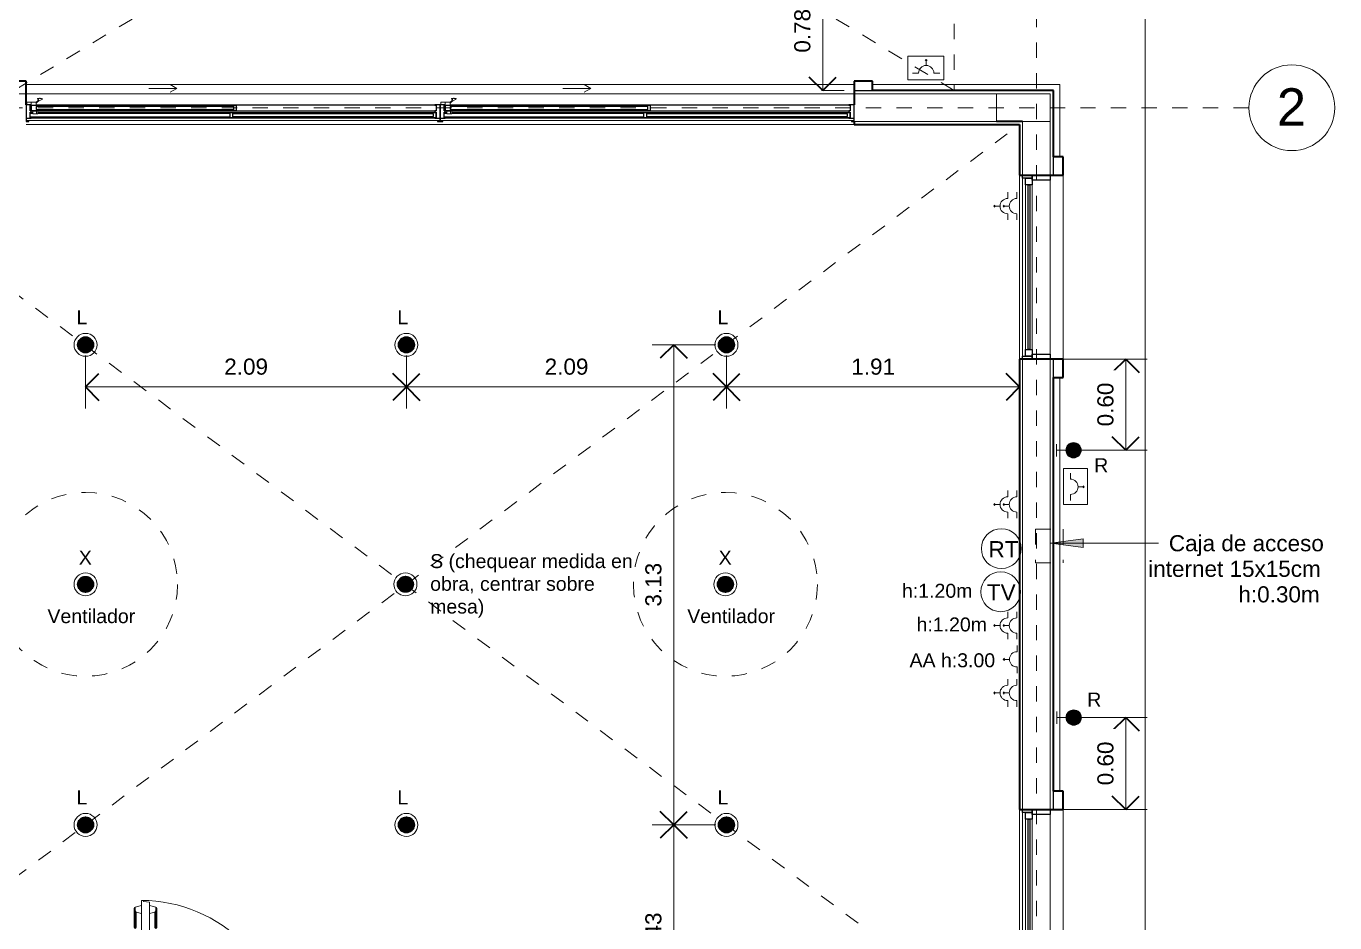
# Model space of a CAD drawing. Header units: metres. Extents: x -1.5 to 31.4, y -9.2 to 10.9.
# Drawn here: x 7.61 to 16.14, y -0.77 to 5.08 of the extents above; entities that cross this region are included whole.
import ezdxf

# ---------------------------------------------------------------- set-up
doc = ezdxf.new("R2010")
doc.units = ezdxf.units.M
doc.linetypes.add('Línea de rejilla', pattern=[0.022225, 0.0127, -0.003175, 0.003175, -0.003175])
doc.linetypes.add('Trazo', pattern=[0.0023, 0.0015, -0.0008])
for name, color, linetype, lineweight in [('A-ANNO-DIMS', 7, 'Continuous', 9), ('A-ANNO-DIMS-70', 7, 'Continuous', 9), ('A-DETL-GENF', 7, 'Continuous', 18), ('A-DETL-MEDM', 7, 'Continuous', 35), ('A-DETL-THIN', 7, 'Continuous', 18), ('A-DOOR', 7, 'Continuous', 18), ('A-DOOR-FRAM', 7, 'Continuous', 25), ('A-FLOR', 7, 'Continuous', 18), ('A-GLAZ', 7, 'Continuous', 18), ('A-WALL', 7, 'Continuous', 18), ('G-ANNO-TEXT', 7, 'Continuous', 9), ('S-COLS', 7, 'Continuous', 18), ('S-GRID', 7, 'Continuous', 9), ('S-GRID-IDEN', 7, 'Continuous', 9)]:
    doc.layers.add(name, color=color, linetype=linetype, lineweight=lineweight)
doc.layers.add('A-DETL-HDLN', color=94, linetype='Trazo', lineweight=18, true_color=0x00a600)
doc.styles.add('Arial', font='arial.ttf', dxfattribs={"height": 0.245})
doc.styles.add('Arial_1', font='arial.ttf', dxfattribs={"height": 0.105})
doc.styles.add('Arial_2', font='arial.ttf', dxfattribs={"height": 0.091})
doc.dimstyles.new('Diagonal_-_Arial_1_5_mm', dxfattribs={"dimscale": 0.3048, "dimtxt": 0.107127, "dimasz": 0.287073, "dimexe": 0.459318, "dimexo": 0.229659, "dimgap": 0.160761, "dimtad": 1, "dimrnd": 0.01, "dimzin": 0, "dimdsep": 46, "dimtxsty": 'Arial_1', "dimblk1": 'OPEN30', "dimblk2": 'OPEN30', "dimsah": 1, "dimcen": 0.09, "dimaunit": 1, "dimadec": 4, "dimazin": 0, "dimtfac": 1, "dimtdec": 4, "dimtix": 1, "dimtmove": 0, "dimatfit": 3, "dimfxl": 1, "dimtvp": 1, "dimtfill": 1, "dimtolj": 1, "dimtzin": 0, "dimarcsym": 2})

# ---------------------------------------------------------------- blocks, each defined once
blk = doc.blocks.new('PUERTA PVC BLANCA - A100cm X H230cm-2851958-ARQ_ELEC_PB')
at = {"layer": 'A-DETL-GENF', "color": 253, "true_color": 0xaaaaaa}
for p, q in [((-0.49, 0.002), (-0.448, 0.002)), ((-0.49, -0.09), (-0.49, 0.002)), ((-0.448, 0.002), (-0.448, -0.0485)), ((-0.448, 0.002), (0.448, 0.002)), ((0.448, 0.002), (0.49, 0.002)), ((0.448, -0.0485), (0.448, 0.002)), ((0.49, 0.002), (0.49, -0.09)), ((-0.46, -0.0485), (-0.46, -0.09)), ((-0.448, -0.0485), (-0.46, -0.0485)), ((0.46, -0.0485), (0.448, -0.0485)), ((0.46, -0.09), (0.46, -0.0485)), ((-0.46, -0.09), (-0.49, -0.09)), ((0.46, -0.09), (-0.46, -0.09)), ((0.4212, -0.1275), (0.4596, -0.1248)), ((0.4212, -1.0371), (0.4212, -0.1275)), ((0.4596, -0.1248), (0.4596, -0.1168)), ((0.4596, -0.1168), (0.4722, -0.1168)), ((0.49, -0.09), (0.46, -0.09)), ((0.4614, -0.1168), (0.4614, -0.1091)), ((0.4645, -0.1168), (0.4614, -0.1168)), ((0.4625, -0.1068), (0.4702, -0.1004)), ((0.4673, -0.1068), (0.4645, -0.1092)), ((0.4645, -0.1092), (0.4645, -0.1168)), ((0.4679, -0.09), (0.4719, -0.09)), ((0.475, -0.0985), (0.4679, -0.09)), ((0.4719, -0.09), (0.4814, -0.1014)), ((0.4722, -0.1168), (0.4722, -1.0478)), ((0.3732, -0.9971), (0.3732, -0.8708)), ((0.3792, -0.8648), (0.3792, -1.0043)), ((0.3852, -0.8708), (0.3852, -0.9719)), ((0.5082, -0.9719), (0.5082, -0.8708)), ((0.5142, -0.8648), (0.5142, -1.0043)), ((0.5202, -0.8708), (0.5202, -0.9971)), ((0.3852, -0.9719), (0.3792, -0.9789)), ((0.4212, -1.0138), (0.3792, -1.0043)), ((0.3852, -0.9719), (0.4212, -0.9632)), ((0.4212, -0.9632), (0.4212, -1.0138)), ((0.4722, -1.0138), (0.4722, -0.9632)), ((0.4722, -0.9632), (0.5082, -0.9719)), ((0.5142, -1.0043), (0.4722, -1.0138)), ((0.5082, -0.9719), (0.5142, -0.9789)), ((0.4596, -1.0398), (0.4212, -1.0371)), ((0.4596, -1.0478), (0.4596, -1.0398)), ((0.4722, -1.0478), (0.4596, -1.0478))]:
    blk.add_line(p, q, dxfattribs=at)
for centre, radius, start, end in [((0.4753, -0.1065), 0.9413, 178.99562, 269.81131), ((0.4644, -0.1091), 0.003, 129.99913, 180), ((0.4753, -0.1065), 0.008, 92.18456, 39.95505), ((0.4753, -0.1065), 0.008, 182.18456, 129.99913), ((0.3792, -0.8708), 0.006, 360, 180), ((0.5142, -0.8708), 0.006, 0, 180), ((0.3809, -0.9968), 0.0077, 182.04981, 257.25471), ((0.5125, -0.9968), 0.0077, 282.74529, 357.95019)]:
    blk.add_arc(centre, radius, start, end, dxfattribs=at)
at = {"layer": 'A-DOOR', "color": 253, "lineweight": 25, "true_color": 0xaaaaaa}
for p, q in [((-0.5, -0.09), (-0.5, 0.09)), ((-0.5, 0.09), (-0.49, 0.09)), ((-0.49, 0.09), (-0.49, 0.002)), ((0.49, 0.09), (0.5, 0.09)), ((0.49, 0.002), (0.49, 0.09)), ((0.5, 0.09), (0.5, -0.09)), ((-0.49, -0.09), (-0.5, -0.09)), ((0.5, -0.09), (0.49, -0.09))]:
    blk.add_line(p, q, dxfattribs=at)
blk = doc.blocks.new('VENTANA PAÑO FIJO - A120cm X H160cm-2766793-ARQ_ELEC_PB')
at = {"layer": 'A-GLAZ', "color": 253, "lineweight": 25, "true_color": 0xaaaaaa}
for p, q in [((-0.6, 0.077), (-0.568, 0.077)), ((-0.568, 0.077), (-0.568, -0.04)), ((0.568, 0.077), (0.6, 0.077)), ((0.568, -0.04), (0.568, 0.077)), ((-0.6, -0.04), (-0.581, -0.04)), ((-0.568, -0.04), (-0.6, -0.04)), ((-0.581, -0.04), (-0.537, -0.04)), ((-0.581, -0.084), (-0.581, -0.04)), ((-0.581, -0.04), (-0.581, -0.103)), ((-0.537, -0.084), (-0.581, -0.084)), ((-0.537, -0.04), (-0.537, -0.084)), ((-0.537, -0.056), (0.537, -0.056)), ((-0.537, -0.068), (-0.537, -0.056)), ((0.537, -0.068), (-0.537, -0.068)), ((0.537, -0.04), (0.581, -0.04)), ((0.537, -0.084), (0.537, -0.04)), ((0.537, -0.056), (0.537, -0.068)), ((0.581, -0.084), (0.537, -0.084)), ((0.6, -0.04), (0.568, -0.04)), ((0.581, -0.04), (0.581, -0.084)), ((0.581, -0.04), (0.6, -0.04)), ((0.581, -0.103), (0.581, -0.04)), ((-0.581, -0.103), (-0.6, -0.103)), ((0.6, -0.103), (0.581, -0.103))]:
    blk.add_line(p, q, dxfattribs=at)
at = {"layer": 'A-GLAZ', "color": 253, "true_color": 0xaaaaaa}
for p, q in [((0.568, 0.077), (-0.568, 0.077)), ((0.537, -0.04), (-0.537, -0.04)), ((-0.537, -0.084), (0.537, -0.084)), ((-0.581, -0.103), (0.581, -0.103))]:
    blk.add_line(p, q, dxfattribs=at)
blk = doc.blocks.new('PUERTA VENTA HOJAS - A270cm X H230cm-2078680-ARQ_ELEC_PB')
at = {"layer": 'A-DOOR', "color": 253, "true_color": 0xaaaaaa}
for p, q in [((1.215, 0.0393), (1.2249, 0.0393)), ((1.215, 0.0393), (1.215, 0.0172)), ((1.2249, 0.0393), (1.2282, 0.0393)), ((1.2249, 0.0231), (1.2249, 0.0393)), ((1.2487, 0.0231), (1.2249, 0.0231)), ((1.2282, 0.0393), (1.2487, 0.0393)), ((1.2487, 0.0393), (1.2487, 0.0231)), ((1.2487, 0.0231), (1.2487, 0.0172)), ((1.1882, -0.0539), (1.1875, -0.0594)), ((1.1875, -0.0594), (1.1926, -0.0598)), ((1.1926, -0.0598), (1.1927, -0.0586)), ((1.1995, -0.06), (1.1995, -0.063)), ((1.1995, -0.063), (1.2047, -0.063)), ((1.2047, -0.063), (1.2047, -0.06)), ((1.2115, -0.0586), (1.2116, -0.0598)), ((1.2116, -0.0598), (1.2167, -0.0594)), ((1.2167, -0.0594), (1.2159, -0.0539)), ((1.226, -0.0139), (1.226, -0.0291)), ((1.2292, -0.0356), (1.2583, -0.0356)), ((1.2583, -0.0164), (1.2583, -0.0139)), ((1.2583, -0.0356), (1.2583, -0.0179)), ((1.2868, -0.0185), (1.2583, -0.0185)), ((1.2868, -0.0356), (1.2583, -0.0356)), ((1.2868, -0.0185), (1.2868, -0.0356)), ((0.3079, -0.1262), (0.3519, -0.1008)), ((0.3079, -0.1262), (0.3519, -0.1516)), ((0.4921, -0.1262), (0.3079, -0.1262))]:
    blk.add_line(p, q, dxfattribs=at)
for centre, radius, start, end in [((1.1704, 0.0145), 0.0707, 284.64574, 321.9041), ((1.2023, -0.0293), 0.0308, 251.86548, 264.76613), ((1.2019, -0.0293), 0.0308, 275.23387, 288.13451), ((1.2404, -0.069), 0.0353, 108.49991, 149.72763), ((1.2619, 0.059), 0.1218, 244.76719, 247.86156)]:
    blk.add_arc(centre, radius, start, end, dxfattribs=at)
at = {"layer": 'A-DOOR-FRAM', "color": 253, "true_color": 0xaaaaaa}
for p, q in [((-1.4084, 0.09), (-1.4084, -0.0179)), ((-1.3915, 0.09), (-1.4084, 0.09)), ((-1.4068, 0.0678), (-1.4068, 0.0885)), ((-1.4068, 0.0885), (-1.3915, 0.0885)), ((-1.3915, 0.0885), (-1.3915, 0.09)), ((1.2916, 0.09), (1.2747, 0.09)), ((1.2747, 0.09), (1.2747, 0.0885)), ((1.2747, 0.0885), (1.2901, 0.0885)), ((1.2901, 0.0885), (1.2901, 0.0678)), ((1.2916, -0.0179), (1.2916, 0.09)), ((-1.375, 0.0678), (-1.4068, 0.0678)), ((-1.3828, 0.0295), (-1.3828, 0.0663)), ((-1.3828, 0.0663), (-1.375, 0.0663)), ((-1.3828, 0.0645), (-1.3828, 0.0335)), ((-1.3442, 0.0645), (-1.3828, 0.0645)), ((-1.3828, 0.0335), (-1.3444, 0.0335)), ((-1.375, 0.0295), (-1.3828, 0.0295)), ((-1.3828, -0.0164), (-1.3828, 0.0213)), ((-1.3828, 0.0213), (-1.375, 0.0213)), ((-1.375, 0.0663), (-1.375, 0.0678)), ((-1.375, 0.0213), (-1.375, 0.0295)), ((-1.3628, 0.0614), (-1.3424, 0.0614)), ((-1.3628, 0.0397), (-1.3628, 0.0582)), ((-1.3444, 0.0335), (-1.3427, 0.0365)), ((-1.3424, 0.0614), (-1.3442, 0.0645)), ((-0.0806, 0.0172), (-0.0806, -0.0139)), ((-0.0421, 0.0172), (-0.0806, 0.0172)), ((-0.0765, 0.0365), (-0.0747, 0.0335)), ((-0.0745, 0.0645), (-0.0762, 0.0614)), ((-0.0747, 0.0335), (-0.0361, 0.0335)), ((-0.0361, 0.0645), (-0.0745, 0.0645)), ((-0.0607, -0.0108), (-0.0607, 0.014)), ((-0.0607, 0.014), (-0.0584, 0.014)), ((-0.0582, 0.0614), (-0.0561, 0.0614)), ((-0.0561, 0.0365), (-0.0582, 0.0365)), ((-0.0561, 0.0614), (-0.0561, 0.0365)), ((-0.0403, 0.014), (-0.0421, 0.0172)), ((-0.0361, 0.0335), (-0.0361, 0.0645)), ((1.2086, 0.0172), (1.2068, 0.014)), ((1.2583, 0.0172), (1.2086, 0.0172)), ((1.2241, 0.0109), (1.2241, -0.0076)), ((1.2901, 0.0678), (1.2583, 0.0678)), ((1.2583, 0.0678), (1.2583, 0.0663)), ((1.2583, 0.0663), (1.266, 0.0663)), ((1.266, 0.0295), (1.2583, 0.0295)), ((1.2583, 0.0295), (1.2583, 0.0213)), ((1.2583, 0.0213), (1.266, 0.0213)), ((1.266, 0.0189), (1.2583, 0.0189)), ((1.2583, 0.0189), (1.2583, 0.0172)), ((1.2585, -0.0119), (1.2585, 0.0152)), ((1.2585, 0.0152), (1.266, 0.0152)), ((1.266, 0.0663), (1.266, 0.0295)), ((1.266, 0.0213), (1.266, -0.0164)), ((1.266, 0.0152), (1.266, 0.0189)), ((-1.4084, -0.0179), (-1.375, -0.0179)), ((-1.375, -0.0164), (-1.3828, -0.0164)), ((-1.375, -0.0179), (-1.375, -0.0164)), ((-0.0806, -0.0139), (-0.0423, -0.0139)), ((-0.0584, -0.0108), (-0.0607, -0.0108)), ((-0.0423, -0.0139), (-0.0405, -0.0108)), ((1.2068, -0.0108), (1.2086, -0.0139)), ((1.2086, -0.0139), (1.2583, -0.0139)), ((1.2583, -0.0139), (1.2583, -0.0157)), ((1.2583, -0.0157), (1.266, -0.0157)), ((1.266, -0.0164), (1.2583, -0.0164)), ((1.2583, -0.0164), (1.2583, -0.0179)), ((1.2583, -0.0179), (1.2916, -0.0179)), ((1.266, -0.0119), (1.2585, -0.0119)), ((1.266, -0.0157), (1.266, -0.0119))]:
    blk.add_line(p, q, dxfattribs=at)
at = {"layer": 'A-DOOR-FRAM', "color": 253, "lineweight": 18, "true_color": 0xaaaaaa}
for p, q in [((-1.4068, 0.0844), (1.2901, 0.0844)), ((-1.3828, 0.0317), (-0.0361, 0.0317)), ((1.2583, 0.0678), (-1.375, 0.0678)), ((-1.375, 0.0663), (-0.0361, 0.0663)), ((-1.375, 0.0295), (1.215, 0.0295)), ((-1.375, 0.0213), (1.215, 0.0213)), ((-1.3444, 0.0335), (-0.0747, 0.0335)), ((-1.3442, 0.0645), (-0.0745, 0.0645)), ((-0.0806, 0.0172), (-0.0806, 0.0189)), ((-0.0806, 0.0189), (1.215, 0.0189)), ((-0.0421, 0.0172), (1.2086, 0.0172)), ((-0.0361, 0.0663), (-0.0361, 0.0645)), ((-0.0361, 0.062), (1.266, 0.062)), ((-0.0361, 0.0599), (1.266, 0.0599)), ((-0.0361, 0.0378), (1.215, 0.0378)), ((-0.0361, 0.0349), (1.215, 0.0349)), ((-0.0361, 0.0335), (-0.0361, 0.0317)), ((1.2487, 0.0378), (1.266, 0.0378)), ((1.2487, 0.0349), (1.266, 0.0349)), ((1.2487, 0.0295), (1.2583, 0.0295)), ((1.2487, 0.0213), (1.2583, 0.0213)), ((1.2487, 0.0189), (1.2583, 0.0189)), ((-1.375, -0.0164), (1.226, -0.0164)), ((-1.375, -0.0179), (1.226, -0.0179)), ((-0.0806, -0.0157), (-0.0806, -0.0139)), ((1.226, -0.0157), (-0.0806, -0.0157)), ((1.2086, -0.0139), (-0.0423, -0.0139))]:
    blk.add_line(p, q, dxfattribs=at)
at = {"layer": 'A-GLAZ', "color": 253, "true_color": 0xaaaaaa}
for p, q in [((-0.0582, 0.0614), (-1.363, 0.0614)), ((-1.363, 0.0614), (-1.363, 0.0582)), ((-1.363, 0.0582), (-0.0582, 0.0582)), ((-0.0582, 0.0397), (-1.363, 0.0397)), ((-1.363, 0.0397), (-1.363, 0.0365)), ((-1.363, 0.0365), (-0.0582, 0.0365)), ((1.2241, 0.014), (-0.0584, 0.014)), ((-0.0584, 0.014), (-0.0584, 0.0109)), ((-0.0584, 0.0109), (1.2241, 0.0109)), ((-0.0582, 0.0582), (-0.0582, 0.0614)), ((-0.0582, 0.0365), (-0.0582, 0.0397)), ((1.2241, 0.0109), (1.2241, 0.014)), ((1.2241, -0.0076), (-0.0584, -0.0076)), ((-0.0584, -0.0076), (-0.0584, -0.0108)), ((-0.0584, -0.0108), (1.2241, -0.0108)), ((1.2241, -0.0108), (1.2241, -0.0076))]:
    blk.add_line(p, q, dxfattribs=at)
blk = doc.blocks.new('Rejilla - R4-1348589-ARQ_ELEC_PB')
at = {"layer": 'S-GRID-IDEN'}
blk.add_circle((0, 0), 0.004, dxfattribs=at)
blk = doc.blocks.new('DIMBLOCK18-ARQ_ELEC_PB')
at = {"layer": 'A-ANNO-DIMS-70', "transparency": 16777216}
for p, q in [((14.4588, 0.5685), (14.9181, 0.5685)), ((14.7781, 0.5685), (14.4588, 0.5685)), ((14.7781, -0.0323), (14.7781, 0.5685)), ((14.3557, -0.0323), (14.9181, -0.0323)), ((14.7781, -0.0323), (14.3557, -0.0323))]:
    blk.add_line(p, q, dxfattribs=at)
at = {"layer": 'A-ANNO-DIMS-70', "lineweight": 35, "transparency": 16777216}
for p, q in [((14.7781, 0.5685), (14.6906, 0.481)), ((14.7781, 0.5685), (14.8656, 0.481)), ((14.7781, -0.0323), (14.6906, 0.0552)), ((14.7781, -0.0323), (14.8656, 0.0552))]:
    blk.add_line(p, q, dxfattribs=at)
at = {"layer": 'A-ANNO-DIMS-70', "color": 0, "transparency": 16777216, "insert": (14.5928, 0.1264), "char_height": 0.105, "width": 0.34017, "attachment_point": 1, "rotation": 90, "line_spacing_factor": 0.941778, "style": 'Arial_1', "bg_fill": 3, "box_fill_scale": 1.25, "bg_fill_color": 9, "bg_fill_true_color": 13158600, "bg_fill_transparency": 0}
blk.add_mtext('0.60', dxfattribs=at)
blk = doc.blocks.new('_Open30')
at = {"color": 0, "linetype": 'ByBlock', "lineweight": -2}
for p, q in [((-1, 0.268), (0, 0)), ((0, 0), (-1, -0.268)), ((0, 0), (-1, 0))]:
    blk.add_line(p, q, dxfattribs=at)
blk = doc.blocks.new('DIMBLOCK19-ARQ_ELEC_PB')
at = {"layer": 'A-ANNO-DIMS-70', "transparency": 16777216}
for p, q in [((14.3557, 2.9077), (14.9181, 2.9077)), ((14.7781, 2.9077), (14.3557, 2.9077)), ((14.7781, 2.3126), (14.7781, 2.9077)), ((14.4575, 2.3126), (14.9181, 2.3126)), ((14.7781, 2.3126), (14.4575, 2.3126))]:
    blk.add_line(p, q, dxfattribs=at)
at = {"layer": 'A-ANNO-DIMS-70', "lineweight": 35, "transparency": 16777216}
for p, q in [((14.7781, 2.9077), (14.6906, 2.8202)), ((14.7781, 2.9077), (14.8656, 2.8202)), ((14.7781, 2.3126), (14.6906, 2.4001)), ((14.7781, 2.3126), (14.8656, 2.4001))]:
    blk.add_line(p, q, dxfattribs=at)
at = {"layer": 'A-ANNO-DIMS-70', "color": 0, "transparency": 16777216, "insert": (14.5928, 2.4684), "char_height": 0.105, "width": 0.34017, "attachment_point": 1, "rotation": 90, "line_spacing_factor": 0.941778, "style": 'Arial_1', "bg_fill": 3, "box_fill_scale": 1.25, "bg_fill_color": 9, "bg_fill_true_color": 13158600, "bg_fill_transparency": 0}
blk.add_mtext('0.60', dxfattribs=at)
blk = doc.blocks.new('DIMBLOCK31-ARQ_ELEC_PB')
at = {"layer": 'A-ANNO-DIMS-70', "lineweight": 35, "transparency": 16777216}
for p, q in [((12.8013, 5.4374), (12.7138, 5.5249)), ((12.8013, 5.4374), (12.8888, 5.5249)), ((12.8013, 5.4374), (12.7138, 5.3499)), ((12.8013, 5.4374), (12.8888, 5.3499)), ((12.8013, 4.6597), (12.7138, 4.7472)), ((12.8013, 4.6597), (12.8888, 4.7472))]:
    blk.add_line(p, q, dxfattribs=at)
at = {"layer": 'A-ANNO-DIMS-70', "transparency": 16777216}
for p, q in [((12.4456, 5.4374), (12.9413, 5.4374)), ((12.8013, 5.4374), (12.4456, 5.4374)), ((12.8013, 5.4374), (12.8013, 4.6597)), ((12.7931, 4.6597), (12.9413, 4.6597)), ((12.8013, 4.6597), (12.7931, 4.6597))]:
    blk.add_line(p, q, dxfattribs=at)
at = {"layer": 'A-ANNO-DIMS-70', "color": 0, "transparency": 16777216, "insert": (12.6159, 4.9068), "char_height": 0.105, "width": 0.34017, "attachment_point": 1, "rotation": 90, "line_spacing_factor": 0.941778, "style": 'Arial_1', "bg_fill": 3, "box_fill_scale": 1.25, "bg_fill_color": 9, "bg_fill_true_color": 13158600, "bg_fill_transparency": 0}
blk.add_mtext('0.78', dxfattribs=at)
blk = doc.blocks.new('DIMBLOCK50-ARQ_ELEC_PB')
at = {"layer": 'A-ANNO-DIMS-70', "transparency": 16777216}
for p, q in [((7.993, 2.9305), (7.993, 2.5854)), ((7.993, 2.7254), (7.993, 2.9305)), ((10.0857, 2.9305), (10.0857, 2.5854)), ((10.0857, 2.7254), (10.0857, 2.9305)), ((7.993, 2.7254), (10.0857, 2.7254))]:
    blk.add_line(p, q, dxfattribs=at)
at = {"layer": 'A-ANNO-DIMS-70', "lineweight": 35, "transparency": 16777216}
for p, q in [((7.993, 2.7254), (8.0805, 2.8129)), ((10.0857, 2.7254), (9.9982, 2.8129)), ((10.0857, 2.7254), (10.1732, 2.8129)), ((7.993, 2.7254), (8.0805, 2.6379)), ((10.0857, 2.7254), (9.9982, 2.6379)), ((10.0857, 2.7254), (10.1732, 2.6379))]:
    blk.add_line(p, q, dxfattribs=at)
at = {"layer": 'A-ANNO-DIMS-70', "color": 0, "transparency": 16777216, "insert": (8.8977, 2.9107), "char_height": 0.105, "width": 0.34017, "attachment_point": 1, "line_spacing_factor": 0.941778, "style": 'Arial_1', "bg_fill": 3, "box_fill_scale": 1.25, "bg_fill_color": 9, "bg_fill_true_color": 13158600, "bg_fill_transparency": 0}
blk.add_mtext('2.09', dxfattribs=at)
blk = doc.blocks.new('DIMBLOCK51-ARQ_ELEC_PB')
at = {"layer": 'A-ANNO-DIMS-70', "transparency": 16777216}
for p, q in [((10.0857, 2.9305), (10.0857, 2.5854)), ((10.0857, 2.7254), (10.0857, 2.9305)), ((12.1737, 2.9305), (12.1737, 2.5854)), ((12.1737, 2.7254), (12.1737, 2.9305)), ((10.0857, 2.7254), (12.1737, 2.7254))]:
    blk.add_line(p, q, dxfattribs=at)
at = {"layer": 'A-ANNO-DIMS-70', "lineweight": 35, "transparency": 16777216}
for p, q in [((10.0857, 2.7254), (9.9982, 2.8129)), ((10.0857, 2.7254), (10.1732, 2.8129)), ((12.1737, 2.7254), (12.0862, 2.8129)), ((12.1737, 2.7254), (12.2612, 2.8129)), ((10.0857, 2.7254), (9.9982, 2.6379)), ((10.0857, 2.7254), (10.1732, 2.6379)), ((12.1737, 2.7254), (12.0862, 2.6379)), ((12.1737, 2.7254), (12.2612, 2.6379))]:
    blk.add_line(p, q, dxfattribs=at)
at = {"layer": 'A-ANNO-DIMS-70', "color": 0, "transparency": 16777216, "insert": (10.988, 2.9107), "char_height": 0.105, "width": 0.34017, "attachment_point": 1, "line_spacing_factor": 0.941778, "style": 'Arial_1', "bg_fill": 3, "box_fill_scale": 1.25, "bg_fill_color": 9, "bg_fill_true_color": 13158600, "bg_fill_transparency": 0}
blk.add_mtext('2.09', dxfattribs=at)
blk = doc.blocks.new('DIMBLOCK52-ARQ_ELEC_PB')
at = {"layer": 'A-ANNO-DIMS-70', "transparency": 16777216}
for p, q in [((12.1737, 2.9305), (12.1737, 2.5854)), ((12.1737, 2.7254), (12.1737, 2.9305)), ((14.0857, 2.7172), (14.0857, 2.8654)), ((12.1737, 2.7254), (14.0857, 2.7254)), ((14.0857, 2.7254), (14.0857, 2.7172))]:
    blk.add_line(p, q, dxfattribs=at)
at = {"layer": 'A-ANNO-DIMS-70', "lineweight": 35, "transparency": 16777216}
for p, q in [((12.1737, 2.7254), (12.0862, 2.8129)), ((12.1737, 2.7254), (12.2612, 2.8129)), ((14.0857, 2.7254), (13.9982, 2.8129)), ((12.1737, 2.7254), (12.0862, 2.6379)), ((12.1737, 2.7254), (12.2612, 2.6379)), ((14.0857, 2.7254), (13.9982, 2.6379))]:
    blk.add_line(p, q, dxfattribs=at)
at = {"layer": 'A-ANNO-DIMS-70', "color": 0, "transparency": 16777216, "insert": (12.988, 2.9107), "char_height": 0.105, "width": 0.34017, "attachment_point": 1, "line_spacing_factor": 0.941778, "style": 'Arial_1', "bg_fill": 3, "box_fill_scale": 1.25, "bg_fill_color": 9, "bg_fill_true_color": 13158600, "bg_fill_transparency": 0}
blk.add_mtext('1.91', dxfattribs=at)
blk = doc.blocks.new('DIMBLOCK53-ARQ_ELEC_PB')
at = {"layer": 'A-ANNO-DIMS-70', "transparency": 16777216}
for p, q in [((12.1037, 3.0005), (11.6895, 3.0005)), ((11.8295, 3.0005), (11.8295, -0.1318)), ((11.8295, 3.0005), (12.1037, 3.0005)), ((12.1037, -0.1318), (11.6895, -0.1318)), ((11.8295, -0.1318), (12.1037, -0.1318))]:
    blk.add_line(p, q, dxfattribs=at)
at = {"layer": 'A-ANNO-DIMS-70', "lineweight": 35, "transparency": 16777216}
for p, q in [((11.8295, 3.0005), (11.742, 2.913)), ((11.8295, 3.0005), (11.917, 2.913)), ((11.8295, -0.1318), (11.742, -0.0443)), ((11.8295, -0.1318), (11.917, -0.0443)), ((11.8295, -0.1318), (11.742, -0.2193)), ((11.8295, -0.1318), (11.917, -0.2193))]:
    blk.add_line(p, q, dxfattribs=at)
at = {"layer": 'A-ANNO-DIMS-70', "color": 0, "transparency": 16777216, "insert": (11.6442, 1.2926), "char_height": 0.105, "width": 0.34017, "attachment_point": 1, "rotation": 90, "line_spacing_factor": 0.941778, "style": 'Arial_1', "bg_fill": 3, "box_fill_scale": 1.25, "bg_fill_color": 9, "bg_fill_true_color": 13158600, "bg_fill_transparency": 0}
blk.add_mtext('3.13', dxfattribs=at)
blk = doc.blocks.new('DIMBLOCK54-ARQ_ELEC_PB')
at = {"layer": 'A-ANNO-DIMS-70', "lineweight": 35, "transparency": 16777216}
for p, q in [((11.8295, -0.1318), (11.742, -0.0443)), ((11.8295, -0.1318), (11.917, -0.0443)), ((11.8295, -0.1318), (11.742, -0.2193)), ((11.8295, -0.1318), (11.917, -0.2193)), ((11.8295, -1.5623), (11.742, -1.4748)), ((11.8295, -1.5623), (11.917, -1.4748))]:
    blk.add_line(p, q, dxfattribs=at)
at = {"layer": 'A-ANNO-DIMS-70', "transparency": 16777216}
for p, q in [((12.1037, -0.1318), (11.6895, -0.1318)), ((11.8295, -0.1318), (11.8295, -1.5623)), ((11.8295, -0.1318), (12.1037, -0.1318)), ((11.8214, -1.5623), (11.9695, -1.5623)), ((11.8295, -1.5623), (11.8214, -1.5623))]:
    blk.add_line(p, q, dxfattribs=at)
at = {"layer": 'A-ANNO-DIMS-70', "color": 0, "transparency": 16777216, "insert": (11.6442, -0.9888), "char_height": 0.105, "width": 0.34017, "attachment_point": 1, "rotation": 90, "line_spacing_factor": 0.941778, "style": 'Arial_1', "bg_fill": 3, "box_fill_scale": 1.25, "bg_fill_color": 9, "bg_fill_true_color": 13158600, "bg_fill_transparency": 0}
blk.add_mtext('1.43', dxfattribs=at)

msp = doc.modelspace()

# ---------------------------------------------------------------- hatches: boundary and pattern name
at = {"layer": 'A-DETL-GENF', "true_color": 0xff0000}
for points in [[(7.993, 2.9505), (8.006, 2.9522), (8.018, 2.9572), (8.0284, 2.9652), (8.0363, 2.9755), (8.0413, 2.9876), (8.043, 3.0005), (8.0413, 3.0135), (8.0363, 3.0255), (8.0284, 3.0359), (8.018, 3.0438), (8.006, 3.0488), (7.993, 3.0505), (7.9801, 3.0488), (7.968, 3.0438), (7.9577, 3.0359), (7.9497, 3.0255), (7.9447, 3.0135), (7.943, 3.0005), (7.9447, 2.9876), (7.9497, 2.9755), (7.9577, 2.9652), (7.968, 2.9572), (7.9801, 2.9522)], [(10.0857, 2.9505), (10.0987, 2.9522), (10.1107, 2.9572), (10.1211, 2.9652), (10.129, 2.9755), (10.134, 2.9876), (10.1357, 3.0005), (10.134, 3.0135), (10.129, 3.0255), (10.1211, 3.0359), (10.1107, 3.0438), (10.0987, 3.0488), (10.0857, 3.0505), (10.0728, 3.0488), (10.0607, 3.0438), (10.0504, 3.0359), (10.0424, 3.0255), (10.0374, 3.0135), (10.0357, 3.0005), (10.0374, 2.9876), (10.0424, 2.9755), (10.0504, 2.9652), (10.0607, 2.9572), (10.0728, 2.9522)], [(12.1737, 2.9505), (12.1866, 2.9522), (12.1987, 2.9572), (12.209, 2.9652), (12.217, 2.9755), (12.222, 2.9876), (12.2237, 3.0005), (12.222, 3.0135), (12.217, 3.0255), (12.209, 3.0359), (12.1987, 3.0438), (12.1866, 3.0488), (12.1737, 3.0505), (12.1607, 3.0488), (12.1487, 3.0438), (12.1383, 3.0359), (12.1304, 3.0255), (12.1254, 3.0135), (12.1237, 3.0005), (12.1254, 2.9876), (12.1304, 2.9755), (12.1383, 2.9652), (12.1487, 2.9572), (12.1607, 2.9522)], [(14.4375, 2.2626), (14.4505, 2.2643), (14.4625, 2.2693), (14.4729, 2.2772), (14.4808, 2.2876), (14.4858, 2.2996), (14.4875, 2.3126), (14.4858, 2.3255), (14.4808, 2.3376), (14.4729, 2.3479), (14.4625, 2.3559), (14.4505, 2.3609), (14.4375, 2.3626), (14.4246, 2.3609), (14.4125, 2.3559), (14.4022, 2.3479), (14.3942, 2.3376), (14.3892, 2.3255), (14.3875, 2.3126), (14.3892, 2.2996), (14.3942, 2.2876), (14.4022, 2.2772), (14.4125, 2.2693), (14.4246, 2.2643)], [(7.993, 1.3877), (8.006, 1.3894), (8.018, 1.3944), (8.0284, 1.4023), (8.0363, 1.4127), (8.0413, 1.4247), (8.043, 1.4377), (8.0413, 1.4506), (8.0363, 1.4627), (8.0284, 1.473), (8.018, 1.481), (8.006, 1.486), (7.993, 1.4877), (7.9801, 1.486), (7.968, 1.481), (7.9577, 1.473), (7.9497, 1.4627), (7.9447, 1.4506), (7.943, 1.4377), (7.9447, 1.4247), (7.9497, 1.4127), (7.9577, 1.4023), (7.968, 1.3944), (7.9801, 1.3894)], [(10.0798, 1.3879), (10.0928, 1.3896), (10.1048, 1.3946), (10.1152, 1.4025), (10.1231, 1.4129), (10.1281, 1.4249), (10.1298, 1.4379), (10.1281, 1.4508), (10.1231, 1.4629), (10.1152, 1.4732), (10.1048, 1.4812), (10.0928, 1.4862), (10.0798, 1.4879), (10.0669, 1.4862), (10.0548, 1.4812), (10.0445, 1.4732), (10.0365, 1.4629), (10.0315, 1.4508), (10.0298, 1.4379), (10.0315, 1.4249), (10.0365, 1.4129), (10.0445, 1.4025), (10.0548, 1.3946), (10.0669, 1.3896)], [(12.1666, 1.3877), (12.1795, 1.3894), (12.1916, 1.3944), (12.2019, 1.4023), (12.2099, 1.4127), (12.2149, 1.4247), (12.2166, 1.4377), (12.2149, 1.4506), (12.2099, 1.4627), (12.2019, 1.473), (12.1916, 1.481), (12.1795, 1.486), (12.1666, 1.4877), (12.1536, 1.486), (12.1416, 1.481), (12.1312, 1.473), (12.1233, 1.4627), (12.1183, 1.4506), (12.1166, 1.4377), (12.1183, 1.4247), (12.1233, 1.4127), (12.1312, 1.4023), (12.1416, 1.3944), (12.1536, 1.3894)], [(14.4388, 0.5185), (14.4518, 0.5202), (14.4638, 0.5252), (14.4742, 0.5331), (14.4821, 0.5435), (14.4871, 0.5556), (14.4888, 0.5685), (14.4871, 0.5814), (14.4821, 0.5935), (14.4742, 0.6039), (14.4638, 0.6118), (14.4518, 0.6168), (14.4388, 0.6185), (14.4259, 0.6168), (14.4138, 0.6118), (14.4035, 0.6039), (14.3955, 0.5935), (14.3905, 0.5814), (14.3888, 0.5685), (14.3905, 0.5556), (14.3955, 0.5435), (14.4035, 0.5331), (14.4138, 0.5252), (14.4259, 0.5202)], [(7.993, -0.1818), (8.006, -0.1801), (8.018, -0.1752), (8.0284, -0.1672), (8.0363, -0.1568), (8.0413, -0.1448), (8.043, -0.1318), (8.0413, -0.1189), (8.0363, -0.1068), (8.0284, -0.0965), (8.018, -0.0885), (8.006, -0.0836), (7.993, -0.0818), (7.9801, -0.0836), (7.968, -0.0885), (7.9577, -0.0965), (7.9497, -0.1068), (7.9447, -0.1189), (7.943, -0.1318), (7.9447, -0.1448), (7.9497, -0.1568), (7.9577, -0.1672), (7.968, -0.1752), (7.9801, -0.1801)], [(10.0857, -0.1818), (10.0987, -0.1801), (10.1107, -0.1752), (10.1211, -0.1672), (10.129, -0.1568), (10.134, -0.1448), (10.1357, -0.1318), (10.134, -0.1189), (10.129, -0.1068), (10.1211, -0.0965), (10.1107, -0.0885), (10.0987, -0.0836), (10.0857, -0.0818), (10.0728, -0.0836), (10.0607, -0.0885), (10.0504, -0.0965), (10.0424, -0.1068), (10.0374, -0.1189), (10.0357, -0.1318), (10.0374, -0.1448), (10.0424, -0.1568), (10.0504, -0.1672), (10.0607, -0.1752), (10.0728, -0.1801)], [(12.1737, -0.1818), (12.1866, -0.1801), (12.1987, -0.1752), (12.209, -0.1672), (12.217, -0.1568), (12.222, -0.1448), (12.2237, -0.1318), (12.222, -0.1189), (12.217, -0.1068), (12.209, -0.0965), (12.1987, -0.0885), (12.1866, -0.0836), (12.1737, -0.0818), (12.1607, -0.0836), (12.1487, -0.0885), (12.1383, -0.0965), (12.1304, -0.1068), (12.1254, -0.1189), (12.1237, -0.1318), (12.1254, -0.1448), (12.1304, -0.1568), (12.1383, -0.1672), (12.1487, -0.1752), (12.1607, -0.1801)]]:
    msp.add_hatch(color=1, dxfattribs=at).paths.add_polyline_path(points)
at = {"layer": 'G-ANNO-TEXT', "true_color": 0xff0000}
msp.add_hatch(color=1, dxfattribs=at).paths.add_polyline_path([(14.2902, 1.7059), (14.5002, 1.6783), (14.5002, 1.7336)])

# ---------------------------------------------------------------- linework, layer by layer
at = {"layer": 'A-DETL-HDLN'}
for p, q in [((13.6587, 4.6597), (7.5277, 8.3757)), ((7.5277, 4.6597), (13.6587, 8.3757)), ((13.6587, 8.2957), (13.6587, 4.6597)), ((6.0657, 4.4377), (14.0857, -1.5623)), ((6.0857, -1.5623), (14.0857, 4.4377))]:
    msp.add_line(p, q, dxfattribs=at)
at = {"layer": 'A-DETL-HDLN', "color": 1, "true_color": 0xff0000}
for p, q in [((14.1891, 1.7972), (14.1891, 1.5772)), ((14.1891, 1.7972), (14.3691, 1.7972)), ((14.3691, 1.7972), (14.3691, 1.5772)), ((14.1891, 1.5772), (14.3691, 1.5772))]:
    msp.add_line(p, q, dxfattribs=at)
at = {"layer": 'A-DETL-HDLN'}
for centre in [(7.993, 1.4377), (12.1666, 1.4377)]:
    msp.add_circle(centre, 0.6, dxfattribs=at)
at = {"layer": 'A-DETL-MEDM', "color": 1, "true_color": 0xff0000}
for centre in [(7.993, 3.0005), (10.0857, 3.0005), (12.1737, 3.0005), (7.993, 1.4377), (10.0798, 1.4379), (12.1666, 1.4377), (7.993, -0.1318), (10.0857, -0.1318), (12.1737, -0.1318)]:
    msp.add_circle(centre, 0.05, dxfattribs=at)
at = {"layer": 'A-DETL-THIN', "color": 1, "true_color": 0xff0000}
for p, q in [((13.3563, 4.7291), (13.3563, 4.8841)), ((13.3563, 4.8841), (13.5913, 4.8841)), ((13.5913, 4.8841), (13.5913, 4.7291)), ((13.4764, 4.8632), (13.4693, 4.8562)), ((13.4764, 4.8232), (13.4764, 4.8632)), ((13.4764, 4.8632), (13.4834, 4.8562)), ((13.5913, 4.7291), (13.3563, 4.7291)), ((13.4264, 4.7732), (13.3864, 4.7732)), ((13.5264, 4.7732), (13.5664, 4.7732)), ((14.0079, 3.9557), (14.0079, 3.9957)), ((14.0679, 3.9557), (14.0679, 3.9957)), ((13.9179, 3.9057), (13.9249, 3.9128)), ((13.9579, 3.9057), (13.9179, 3.9057)), ((13.9179, 3.9057), (13.9249, 3.8987)), ((13.9779, 3.9057), (13.9849, 3.9128)), ((14.0179, 3.9057), (13.9779, 3.9057)), ((13.9779, 3.9057), (13.9849, 3.8987)), ((14.0079, 3.8557), (14.0079, 3.8157)), ((14.0679, 3.8557), (14.0679, 3.8157)), ((14.3275, 2.3126), (14.3275, 2.3526)), ((14.3875, 2.3126), (14.3275, 2.3126)), ((14.3275, 2.3126), (14.3275, 2.2726)), ((14.3731, 2.1943), (14.5281, 2.1943)), ((14.3731, 1.9593), (14.3731, 2.1943)), ((14.4173, 2.1242), (14.4173, 2.1642)), ((14.5281, 2.1943), (14.5281, 1.9593)), ((14.0081, 2.009), (14.0081, 2.049)), ((14.0681, 2.009), (14.0681, 2.049)), ((14.4673, 2.0742), (14.5073, 2.0742)), ((14.5073, 2.0742), (14.5002, 2.0813)), ((14.5073, 2.0742), (14.5002, 2.0672)), ((13.9181, 1.959), (13.9252, 1.9661)), ((13.9781, 1.959), (13.9852, 1.9661)), ((14.4173, 2.0242), (14.4173, 1.9842)), ((13.9581, 1.959), (13.9181, 1.959)), ((13.9181, 1.959), (13.9252, 1.952)), ((14.0181, 1.959), (13.9781, 1.959)), ((13.9781, 1.959), (13.9852, 1.952)), ((14.0081, 1.909), (14.0081, 1.869)), ((14.0681, 1.909), (14.0681, 1.869)), ((14.5281, 1.9593), (14.3731, 1.9593)), ((14.0081, 1.219), (14.0081, 1.259)), ((14.0681, 1.219), (14.0681, 1.259)), ((13.9181, 1.169), (13.9252, 1.1761)), ((13.9581, 1.169), (13.9181, 1.169)), ((13.9181, 1.169), (13.9252, 1.162)), ((13.9781, 1.169), (13.9852, 1.1761)), ((14.0181, 1.169), (13.9781, 1.169)), ((13.9781, 1.169), (13.9852, 1.162)), ((14.0081, 1.119), (14.0081, 1.079)), ((14.0681, 1.119), (14.0681, 1.079)), ((14.0693, 0.9984), (14.0693, 1.0384)), ((13.9793, 0.9484), (13.9864, 0.9555)), ((14.0193, 0.9484), (13.9793, 0.9484)), ((13.9793, 0.9484), (13.9864, 0.9413)), ((14.0693, 0.8984), (14.0693, 0.8584)), ((14.0081, 0.779), (14.0081, 0.819)), ((14.0681, 0.779), (14.0681, 0.819)), ((13.9181, 0.729), (13.9252, 0.7361)), ((13.9581, 0.729), (13.9181, 0.729)), ((13.9181, 0.729), (13.9252, 0.722)), ((13.9781, 0.729), (13.9852, 0.7361)), ((14.0181, 0.729), (13.9781, 0.729)), ((13.9781, 0.729), (13.9852, 0.722)), ((14.0081, 0.679), (14.0081, 0.639)), ((14.0681, 0.679), (14.0681, 0.639)), ((14.3288, 0.5685), (14.3288, 0.6085)), ((14.3888, 0.5685), (14.3288, 0.5685)), ((14.3288, 0.5685), (14.3288, 0.5285))]:
    msp.add_line(p, q, dxfattribs=at)
for centre, radius in [((7.993, 3.0005), 0.075), ((10.0857, 3.0005), 0.075), ((12.1737, 3.0005), 0.075), ((14.4375, 2.3126), 0.05), ((13.9667, 1.6709), 0.13), ((7.993, 1.4377), 0.075), ((10.0798, 1.4379), 0.075), ((12.1666, 1.4377), 0.075), ((13.9625, 1.389), 0.13), ((14.4388, 0.5685), 0.05), ((7.993, -0.1318), 0.075), ((10.0857, -0.1318), 0.075), ((12.1737, -0.1318), 0.075)]:
    msp.add_circle(centre, radius, dxfattribs=at)
for centre, start, end in [((13.4764, 4.7732), 360, 180), ((14.0079, 3.9057), 90, 270), ((14.0679, 3.9057), 90, 270), ((7.993, 3.0005), 0, 180), ((7.993, 3.0005), 180, 360), ((10.0857, 3.0005), 0, 180), ((10.0857, 3.0005), 180, 360), ((12.1737, 3.0005), 0, 180), ((12.1737, 3.0005), 180, 360), ((14.4375, 2.3126), 360, 180), ((14.4375, 2.3126), 180, 360), ((14.4173, 2.0742), 270, 90), ((14.0081, 1.959), 90, 270), ((14.0681, 1.959), 90, 270), ((7.993, 1.4377), 0, 180), ((10.0798, 1.4379), 0, 180), ((12.1666, 1.4377), 90, 270), ((12.1666, 1.4377), 270, 90), ((7.993, 1.4377), 180, 360), ((10.0798, 1.4379), 180, 360), ((14.0081, 1.169), 90, 270), ((14.0681, 1.169), 90, 270), ((14.0693, 0.9484), 90, 270), ((14.0081, 0.729), 90, 270), ((14.0681, 0.729), 90, 270), ((14.4388, 0.5685), 360, 180), ((14.4388, 0.5685), 180, 0), ((7.993, -0.1318), 0, 180), ((10.0857, -0.1318), 0, 180), ((12.1737, -0.1318), 0, 180), ((7.993, -0.1318), 180, 360), ((10.0857, -0.1318), 180, 360), ((12.1737, -0.1318), 180, 360)]:
    msp.add_arc(centre, 0.05, start, end, dxfattribs=at)
at = {"layer": 'A-FLOR', "color": 253, "true_color": 0xaaaaaa}
msp.add_line((14.9057, -7.3823), (14.9057, 9.1977), dxfattribs=at)
at = {"layer": 'A-WALL', "color": 253, "lineweight": 35, "true_color": 0xaaaaaa}
for p, q in [((7.6057, 4.7217), (7.5057, 4.7217)), ((7.6057, 4.5656), (7.6057, 4.7217)), ((13.0057, 4.7217), (13.0057, 4.5656)), ((13.1257, 4.7217), (13.0057, 4.7217)), ((13.1257, 4.6597), (13.1257, 4.7217)), ((14.3077, 4.6597), (13.1257, 4.6597)), ((14.3077, 4.2277), (14.3077, 4.6597)), ((13.0057, 4.4577), (13.0057, 4.4377)), ((14.1057, 4.4577), (13.9357, 4.4577)), ((13.0057, 4.4377), (14.0857, 4.4377)), ((14.0857, 4.4377), (14.0857, 4.1077)), ((14.3697, 4.2277), (14.3077, 4.2277)), ((14.3697, 4.1077), (14.3697, 4.2277)), ((14.0857, 4.1077), (14.3697, 4.1077)), ((14.3697, 2.9077), (14.0857, 2.9077)), ((14.0857, 2.9077), (14.0857, -0.0323)), ((14.3697, 2.7877), (14.3697, 2.9077)), ((14.3077, 0.0877), (14.3077, 2.7877)), ((14.3077, 2.7877), (14.3697, 2.7877)), ((14.3697, 0.0877), (14.3077, 0.0877)), ((14.3697, -0.0323), (14.3697, 0.0877)), ((14.0857, -0.0323), (14.3697, -0.0323))]:
    msp.add_line(p, q, dxfattribs=at)
at = {"layer": 'A-WALL', "color": 253, "true_color": 0xaaaaaa}
for p, q in [((7.6057, 4.6997), (13.0057, 4.6997)), ((13.0077, 4.6597), (13.0077, 4.7197)), ((13.0077, 4.7197), (13.1237, 4.7197)), ((13.1237, 4.7197), (13.1237, 4.6597)), ((13.1257, 4.6997), (14.3477, 4.6997)), ((14.3477, 4.6997), (14.3477, 4.2277)), ((6.0657, 4.6377), (14.2857, 4.6377)), ((7.6037, 4.6487), (7.6057, 4.6487)), ((13.0057, 4.6487), (13.0077, 4.6487)), ((13.1237, 4.6597), (13.0077, 4.6597)), ((13.0077, 4.6577), (13.0077, 4.6487)), ((14.3077, 4.6577), (13.0077, 4.6577)), ((13.9357, 4.4577), (13.9357, 4.6377)), ((14.2857, 4.6377), (14.2857, 4.1077)), ((14.3057, 4.1097), (14.3057, 4.6597)), ((13.0057, 4.4577), (13.9357, 4.4577)), ((14.1057, 4.4577), (14.1057, 4.1077)), ((14.2857, 4.4577), (14.1057, 4.4577)), ((13.0057, 4.4377), (7.6057, 4.4377)), ((14.3077, 4.1097), (14.3077, 4.2257)), ((14.3077, 4.2257), (14.3677, 4.2257)), ((14.3677, 4.2257), (14.3677, 4.1097)), ((14.0857, 2.9077), (14.0857, 4.1077)), ((14.2857, 4.1097), (14.3057, 4.1097)), ((14.3677, 4.1097), (14.3077, 4.1097)), ((14.3697, 4.1077), (14.3697, 2.9077)), ((14.1057, 2.9077), (14.1057, -0.0323)), ((14.2857, -0.0323), (14.2857, 2.9077)), ((14.3057, 2.9057), (14.2857, 2.9057)), ((14.3057, -0.0303), (14.3057, 2.9057)), ((14.3077, 2.7897), (14.3077, 2.9057)), ((14.3077, 2.9057), (14.3677, 2.9057)), ((14.3677, 2.9057), (14.3677, 2.7897)), ((14.3677, 2.7897), (14.3077, 2.7897)), ((14.3477, 2.7877), (14.3477, 0.0877)), ((14.3077, -0.0303), (14.3077, 0.0857)), ((14.3077, 0.0857), (14.3677, 0.0857)), ((14.3677, 0.0857), (14.3677, -0.0303)), ((14.0857, -1.2323), (14.0857, -0.0323)), ((14.2857, -0.0303), (14.3057, -0.0303)), ((14.3677, -0.0303), (14.3077, -0.0303)), ((14.3697, -0.0323), (14.3697, -1.2323))]:
    msp.add_line(p, q, dxfattribs=at)
at = {"layer": 'G-ANNO-TEXT', "color": 1, "true_color": 0xff0000}
for p, q in [((14.5002, 1.7336), (14.2902, 1.7059)), ((14.5002, 1.6783), (14.5002, 1.7336)), ((14.2902, 1.7059), (14.5002, 1.6783)), ((14.2902, 1.7059), (14.7823, 1.7059)), ((14.7823, 1.7059), (14.9907, 1.7059))]:
    msp.add_line(p, q, dxfattribs=at)
at = {"layer": 'S-COLS', "color": 253, "true_color": 0xaaaaaa}
for p, q in [((14.2857, 4.6377), (13.9357, 4.6377)), ((13.9357, 4.6377), (13.9357, 4.4577)), ((14.2857, 4.4577), (14.2857, 4.6377)), ((13.9357, 4.4577), (14.1057, 4.4577)), ((14.1057, 4.4577), (14.2857, 4.4577))]:
    msp.add_line(p, q, dxfattribs=at)
at = {"layer": 'S-GRID', "color": 8, "linetype": 'Línea de rejilla', "true_color": 0x808080}
for p, q in [((14.1957, 10.3724), (14.1957, -9.1585)), ((15.5819, 4.5477), (-1.5122, 4.5477))]:
    msp.add_line(p, q, dxfattribs=at)

# ---------------------------------------------------------------- block references
at = {"layer": 'A-DOOR', "color": 253, "true_color": 0xaaaaaa, "rotation": 180}
for name, p in [('PUERTA VENTA HOJAS - A270cm X H230cm-2078680-ARQ_ELEC_PB', (8.8974, 4.5477)), ('PUERTA VENTA HOJAS - A270cm X H230cm-2078680-ARQ_ELEC_PB', (11.5974, 4.5477)), ('PUERTA PVC BLANCA - A100cm X H230cm-2851958-ARQ_ELEC_PB', (8.8307, -1.6723))]:
    msp.add_blockref(name, p, dxfattribs=at)
at = {"layer": 'A-GLAZ', "color": 253, "true_color": 0xaaaaaa, "rotation": 269.9999999999999}
for p in [(14.2087, 3.5077), (14.2087, -0.6323)]:
    msp.add_blockref('VENTANA PAÑO FIJO - A120cm X H160cm-2766793-ARQ_ELEC_PB', p, dxfattribs=at)
at = {"layer": 'S-GRID-IDEN', "xscale": 69.99999999999997, "yscale": 69.99999999999997, "zscale": 69.99999999999997, "rotation": 89.99999999999982}
msp.add_blockref('Rejilla - R4-1348589-ARQ_ELEC_PB', (15.8619, 4.5477), dxfattribs=at)

# ---------------------------------------------------------------- texts
at = {"layer": 'G-ANNO-TEXT', "color": 1, "true_color": 0xff0000, "attachment_point": 1}
for s, insert, char_height, width, style in [('L', (7.9341, 3.2254), 0.091, 0.084177, 'Arial_2'), ('L', (10.0268, 3.2254), 0.091, 0.084177, 'Arial_2'), ('L', (12.1148, 3.2254), 0.091, 0.084177, 'Arial_2'), ('R', (14.5721, 2.2605), 0.091, 0.112236, 'Arial_2'), ('RT', (13.8827, 1.7196), 0.105, 0.235696, 'Arial_1'), ('Caja de acceso ', (15.0593, 1.7584), 0.105, 1.20654, 'Arial_1'), ('X', (7.9491, 1.6576), 0.091, 0.095401, 'Arial_2'), ('S (chequear medida en ', (10.2409, 1.6347), 0.091, 1.604978, 'Arial_2'), ('internet 15x15cm', (14.925, 1.5917), 0.105, 1.369282, 'Arial_1'), ('obra, centrar sobre ', (10.2409, 1.4866), 0.091, 1.341223, 'Arial_2'), ('h:1.20m', (13.3187, 1.4412), 0.091, 0.549958, 'Arial_2'), ('TV', (13.8726, 1.4378), 0.105, 0.224472, 'Arial_1'), ('h:0.30m', (15.5131, 1.425), 0.105, 0.656582, 'Arial_1'), ('Ventilador', (7.7445, 1.2757), 0.091, 0.679029, 'Arial_2'), ('mesa)', (10.2409, 1.3384), 0.091, 0.420886, 'Arial_2'), ('h:1.20m', (13.4137, 1.2215), 0.091, 0.549958, 'Arial_2'), ('AA h:3.00', (13.3679, 0.9878), 0.091, 0.673418, 'Arial_2'), ('R', (14.5268, 0.7315), 0.091, 0.112236, 'Arial_2'), ('L', (7.9341, 0.093), 0.091, 0.084177, 'Arial_2'), ('L', (10.0268, 0.093), 0.091, 0.084177, 'Arial_2'), ('L', (12.1148, 0.093), 0.091, 0.084177, 'Arial_2')]:
    msp.add_mtext(s, dxfattribs=dict(at, insert=insert, char_height=char_height, width=width, style=style))
at = {"layer": 'S-GRID-IDEN', "insert": (15.764, 4.6745), "char_height": 0.245, "width": 0.235696, "attachment_point": 1, "style": 'Arial'}
msp.add_mtext('2', dxfattribs=at)

# ---------------------------------------------------------------- next in the draw order: dimensions: what is measured, and where the dimension line sits
at = {"layer": 'A-ANNO-DIMS'}
for base, p1, p2, override, picture, middle in [((12.8013, 4.6597), (12.3756, 5.4374), (12.8631, 4.6597), {"dimpost": '<>', "dimfxl": 0.917872}, 'DIMBLOCK31-ARQ_ELEC_PB', (12.6986, 5.0485)), ((14.7781, 2.9077), (14.3875, 2.3126), (14.2857, 2.9077), {"dimpost": '<>', "dimfxl": 0.603753}, 'DIMBLOCK19-ARQ_ELEC_PB', (14.6755, 2.6101)), ((14.7781, 0.5685), (14.2857, -0.0323), (14.3888, 0.5685), {"dimpost": '<>', "dimfxl": 0.609596}, 'DIMBLOCK18-ARQ_ELEC_PB', (14.6755, 0.2681))]:
    dim = msp.add_linear_dim(base=base, p1=p1, p2=p2, angle=90, dimstyle='Diagonal_-_Arial_1_5_mm', override=override, dxfattribs=at)
    dim.commit()
    dim.dimension.update_dxf_attribs({"geometry": picture, "text_midpoint": middle})
dim = msp.add_linear_dim(base=(10.0857, 2.7254), p1=(7.993, 3.0005), p2=(10.0857, 3.0005), dimstyle='Diagonal_-_Arial_1_5_mm', override={"dimpost": '<>', "dimfxl": 2.09271}, dxfattribs=at)
dim.commit()
dim.dimension.update_dxf_attribs({"geometry": 'DIMBLOCK50-ARQ_ELEC_PB', "text_midpoint": (9.0394, 2.828)})

# ---------------------------------------------------------------- next in the draw order: dimensions: what is measured, and where the dimension line sits
dim = msp.add_linear_dim(base=(12.1737, 2.7254), p1=(10.0857, 3.0005), p2=(12.1737, 3.0005), dimstyle='Diagonal_-_Arial_1_5_mm', override={"dimpost": '<>', "dimfxl": 2.087941}, dxfattribs=at)
dim.commit()
dim.dimension.update_dxf_attribs({"geometry": 'DIMBLOCK51-ARQ_ELEC_PB', "text_midpoint": (11.1297, 2.828)})

# ---------------------------------------------------------------- next in the draw order: dimensions: what is measured, and where the dimension line sits
dim = msp.add_linear_dim(base=(14.0857, 2.7254), p1=(12.1737, 3.0005), p2=(14.0857, 2.7872), dimstyle='Diagonal_-_Arial_1_5_mm', override={"dimpost": '<>', "dimfxl": 1.92392}, dxfattribs=at)
dim.commit()
dim.dimension.update_dxf_attribs({"geometry": 'DIMBLOCK52-ARQ_ELEC_PB', "text_midpoint": (13.1297, 2.828)})

# ---------------------------------------------------------------- next in the draw order: dimensions: what is measured, and where the dimension line sits
dim = msp.add_linear_dim(base=(11.8295, -0.1318), p1=(12.1737, 3.0005), p2=(12.1737, -0.1318), angle=90, dimstyle='Diagonal_-_Arial_1_5_mm', override={"dimpost": '<>', "dimfxl": 3.132392}, dxfattribs=at)
dim.commit()
dim.dimension.update_dxf_attribs({"geometry": 'DIMBLOCK53-ARQ_ELEC_PB', "text_midpoint": (11.7269, 1.4343)})

# ---------------------------------------------------------------- next in the draw order: texts
at = {"layer": 'G-ANNO-TEXT', "color": 1, "true_color": 0xff0000, "char_height": 0.091, "attachment_point": 1, "style": 'Arial_2'}
for s, insert, width in [('X', (12.1227, 1.6576), 0.095401), ('Ventilador', (11.918, 1.2757), 0.679029)]:
    msp.add_mtext(s, dxfattribs=dict(at, insert=insert, width=width))

# ---------------------------------------------------------------- next in the draw order: dimensions: what is measured, and where the dimension line sits
at = {"layer": 'A-ANNO-DIMS'}
dim = msp.add_linear_dim(base=(11.8295, -1.5623), p1=(12.1737, -0.1318), p2=(11.8914, -1.5623), angle=90, dimstyle='Diagonal_-_Arial_1_5_mm', override={"dimpost": '<>', "dimfxl": 1.45806}, dxfattribs=at)
dim.commit()
dim.dimension.update_dxf_attribs({"geometry": 'DIMBLOCK54-ARQ_ELEC_PB', "text_midpoint": (11.7269, -0.8471)})

doc.saveas('drawing.dxf')
